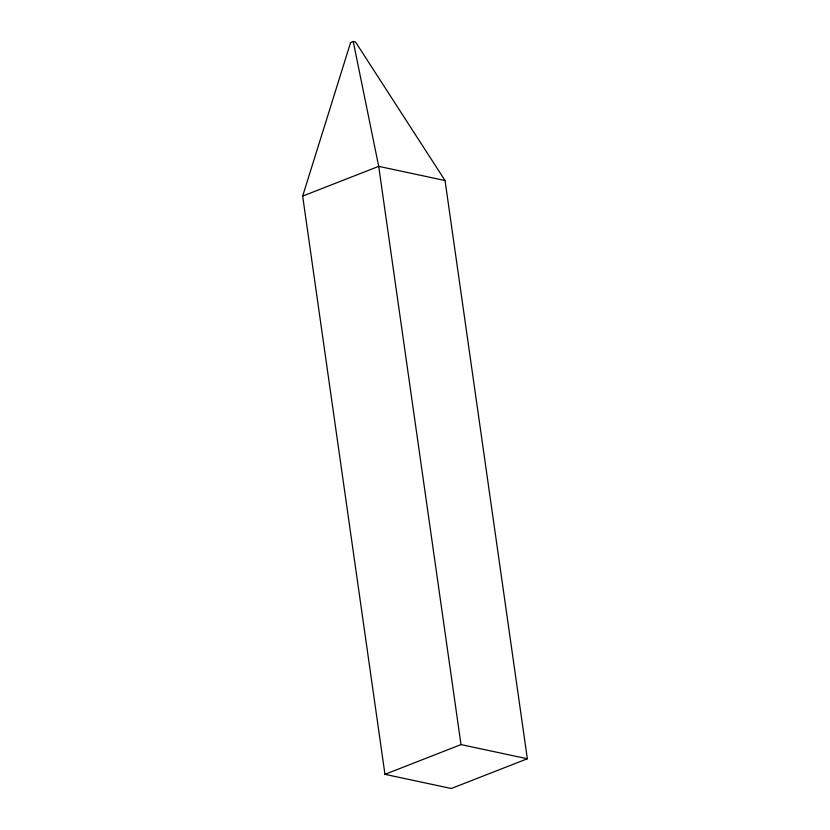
<?xml version="1.0" encoding="UTF-8"?>
<svg xmlns="http://www.w3.org/2000/svg" width="830" height="830" viewBox="0 0 830 830"><rect width="100%" height="100%" fill="white"/><g stroke="black" fill="none" stroke-linecap="round" stroke-linejoin="round"><path stroke-width="1.25" d="M302.66 196.098L350.613 42.527L353.227 41.5L355.52 41.988L445.046 180.535L527.341 758.765L451.292 788.5L384.954 774.338L302.66 196.098L378.708 166.363L445.046 180.535M384.954 774.338L461.003 744.593L527.341 758.765M353.227 41.5L378.708 166.363L461.003 744.593"/></g></svg>
